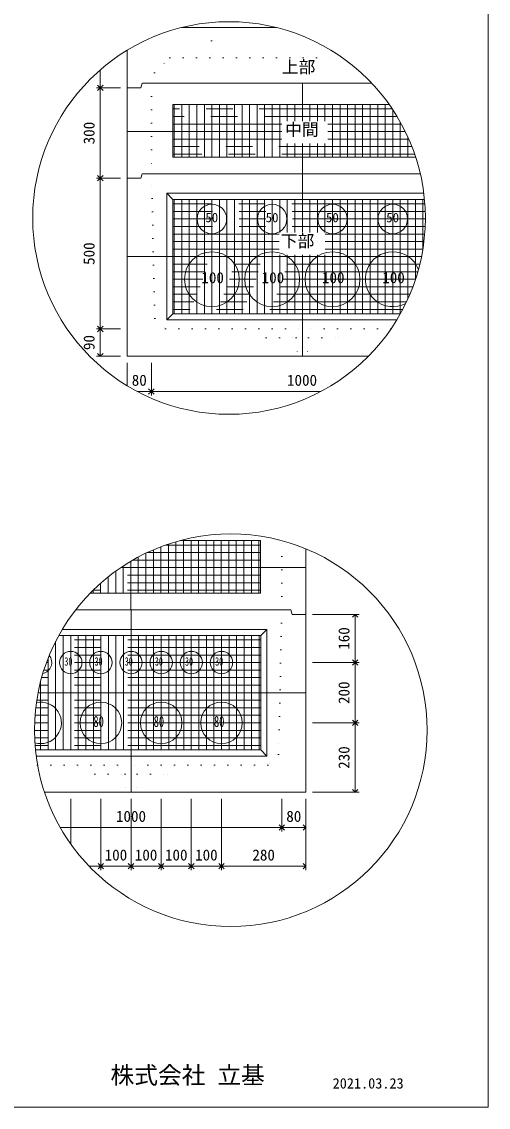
# Model space of a CAD drawing. Units: millimetres, scale not verified. Extents: x -4890 to 18497, y -2288 to 2288.
# Drawn here: x -2944 to -1830, y -1987 to 607 of the extents above; entities that cross this region are included whole.
import ezdxf
from ezdxf.enums import TextEntityAlignment as Align

# ---------------------------------------------------------------- set-up
doc = ezdxf.new("R2010")
doc.units = ezdxf.units.MM
doc.header["$LTSCALE"] = 10
for name, pattern in [('DASHED1', [1.8, 1.2, -0.6]), ('USER2', [50.8, 31.75, -6.35, 6.35, -6.35]), ('USER5', [3.185, 0.01, -3.175])]:
    doc.linetypes.add(name, pattern=pattern)
for name, color, linetype, lineweight in [('0-2_waku', 7, 'Continuous', 18), ('0-3_gaikei', 7, 'Continuous', 18), ('0-4_kakure', 7, 'DASHED1', 5), ('0-5_sunpou', 7, 'Continuous', 5), ('0-8_hole', 7, 'Continuous', 18), ('0-9_uchigawa', 6, 'Continuous', 18), ('0-E_文字１', 7, 'Continuous', 18), ('0-F_コア部分\u3000寸法補助線3', 150, 'USER2', 18), ('1-0_コア部分\u3000寸法補助線2', 150, 'USER2', 18), ('1-1_コア部分\u3000中心補助線', 1, 'Continuous', 18), ('1-2_コア部分\u3000寸法補助線', 7, 'USER2', 5), ('1-3_uchigawa2', 6, 'USER2', 18)]:
    doc.layers.add(name, color=color, linetype=linetype, lineweight=lineweight)
doc.styles.add('ＭＳ ゴシック', font='')
doc.styles.get('ＭＳ ゴシック').set_extended_font_data('MS Gothic')

# ---------------------------------------------------------------- blocks, each defined once
blk = doc.blocks.new('_Open90')
at = {"layer": '0-5_sunpou'}
blk.add_line((0, 0), (-1, 0), dxfattribs=at)
blk.add_lwpolyline([(-0.5, 0.5), (0, 0), (-0.5, -0.5)], dxfattribs=at)

msp = doc.modelspace()

# ---------------------------------------------------------------- linework, layer by layer
at = {"layer": '0-2_waku'}
for p in [(-1830.01, 2288.44), (-4890.01, -1986.56), (-4890.01, -1986.56), (-4890.01, -1986.56), (-4890.01, -1986.56)]:
    msp.add_line(p, (-1830.01, -1986.56), dxfattribs=at)
at = {"layer": '0-3_gaikei'}
for p, q in [((-2562.75, 592.8), (-2508.71, 592.8)), ((-2562.75, 592.8), (-2508.71, 592.8)), ((-2562.75, 592.8), (-2508.71, 592.8)), ((-2335.65, 592.8), (-2562.75, 592.8)), ((-2562.71, 592.8), (-2335.65, 592.8)), ((-2562.71, 592.8), (-2335.65, 592.8)), ((-2692.31, 448.8), (-2692.31, 538.81)), ((-2692.31, 448.8), (-2692.31, -192)), ((-2659.91, 448.8), (-2692.31, 448.8)), ((-2659.91, 448.8), (-2692.31, 448.8)), ((-2656.31, 459.6), (-2659.91, 448.8)), ((-2274.09, 459.6), (-2655.69, 459.6)), ((-2108.11, 459.6), (-2274.71, 459.6)), ((-2656.31, 243.6), (-2659.91, 232.8)), ((-2274.09, 243.6), (-2655.69, 243.6)), ((-1992.4, 243.6), (-2274.71, 243.6)), ((-2659.91, 232.8), (-2692.31, 232.8)), ((-2659.91, 232.8), (-2692.31, 232.8)), ((-2692.31, -192), (-2116, -192)), ((-2692.31, -192), (-2116, -192)), ((-2692.31, -192), (-2116, -192)), ((-2265.61, -1010.59), (-2265.61, -652.64)), ((-2301.61, -798.19), (-2298.01, -808.99)), ((-2265.61, -808.99), (-2298.01, -808.99))]:
    msp.add_line(p, q, dxfattribs=at)
for points in [[(-2301.61, -798.19), (-2683.21, -798.19), (-2815.27, -798.19)], [(-2889.92, -1233.79), (-2265.61, -1233.79), (-2265.61, -808.99)], [(-2880.77, -1233.79), (-2265.61, -1233.79), (-2265.61, -808.99)]]:
    msp.add_lwpolyline(points, dxfattribs=at)
at = {"layer": '0-4_kakure', "linetype": 'USER5', "lineweight": 18}
for p, q in [((-2490.71, 592.8), (-2490.71, 604.91)), ((-2490.71, 592.8), (-2490.71, 520.8)), ((-2626.89, 484.8), (-2590.89, 520.8)), ((-2590.89, 520.8), (-2178.62, 520.8)), ((-2626.89, 484.8), (-2634.09, 459.6)), ((-2634.09, 459.6), (-2634.09, 243.6)), ((-2626.66, -102), (-2634.09, 243.6)), ((-2626.66, -102), (-2600.91, -127.2)), ((-2600.91, -127.2), (-2274.09, -127.2)), ((-2360.49, -148.8), (-2382.09, -127.2)), ((-2062.45, -127.2), (-2274.09, -127.2)), ((-2187.69, -148.8), (-2166.09, -127.2)), ((-2360.49, -148.8), (-2288.49, -148.8)), ((-2288.49, -148.8), (-2285.61, -192)), ((-2259.69, -148.8), (-2262.57, -192)), ((-2259.69, -148.8), (-2187.69, -148.8)), ((-2323.2, -798.19), (-2323.2, -633.06)), ((-2323.2, -798.19), (-2330.64, -1143.79)), ((-2330.64, -1143.79), (-2356.38, -1168.99)), ((-2906.44, -1168.99), (-2683.2, -1168.99)), ((-2769.6, -1190.59), (-2791.2, -1168.99)), ((-2769.6, -1190.59), (-2697.6, -1190.59)), ((-2697.6, -1190.59), (-2694.72, -1233.79)), ((-2356.38, -1168.99), (-2683.2, -1168.99)), ((-2668.8, -1190.59), (-2671.68, -1233.79)), ((-2668.8, -1190.59), (-2596.8, -1190.59)), ((-2596.8, -1190.59), (-2575.2, -1168.99))]:
    msp.add_line(p, q, dxfattribs=at)
at = {"layer": '0-5_sunpou', "color": 150, "lineweight": 18}
for p, q in [((-2756.62, 491.91), (-2756.62, 461.76)), ((-2708.15, 448.8), (-2765.98, 448.8)), ((-2723.99, 448.8), (-2765.98, 448.8)), ((-2756.62, 435.84), (-2756.62, 245.76)), ((-2708.15, 232.8), (-2765.98, 232.8)), ((-2708.15, 232.8), (-2765.98, 232.8)), ((-2756.62, 219.84), (-2756.62, -114.24)), ((-2708.15, -127.2), (-2765.98, -127.2)), ((-2723.99, -127.2), (-2765.98, -127.2)), ((-2756.62, -140.16), (-2756.62, -179.04)), ((-2708.15, -192), (-2765.98, -192)), ((-2692.31, -207.84), (-2692.31, -263.06)), ((-2634.71, -207.84), (-2634.71, -285.91)), ((-2634.71, -207.84), (-2634.71, -285.91)), ((-2668.52, -276.55), (-2647.67, -276.55)), ((-2621.75, -276.55), (-2229.88, -276.55)), ((-2249.77, -808.99), (-2138.45, -808.99)), ((-2147.81, -821.95), (-2147.81, -911.23)), ((-2249.77, -924.19), (-2138.45, -924.19)), ((-2249.77, -924.19), (-2138.45, -924.19)), ((-2147.81, -937.15), (-2147.81, -1055.23)), ((-2249.77, -1068.19), (-2138.45, -1068.19)), ((-2249.77, -1068.19), (-2138.45, -1068.19)), ((-2147.81, -1081.15), (-2147.81, -1220.83)), ((-2249.77, -1233.79), (-2138.45, -1233.79)), ((-2827.2, -1249.63), (-2827.2, -1357.43)), ((-2755.2, -1249.63), (-2755.2, -1420.09)), ((-2755.2, -1249.63), (-2755.2, -1420.09)), ((-2683.2, -1249.63), (-2683.2, -1420.09)), ((-2683.2, -1249.63), (-2683.2, -1420.09)), ((-2611.2, -1249.63), (-2611.2, -1420.09)), ((-2611.2, -1249.63), (-2611.2, -1420.09)), ((-2539.2, -1249.63), (-2539.2, -1420.09)), ((-2539.2, -1249.63), (-2539.2, -1420.09)), ((-2467.2, -1249.63), (-2467.2, -1420.09)), ((-2467.2, -1249.63), (-2467.2, -1420.09)), ((-2323.21, -1249.63), (-2323.21, -1327.69)), ((-2323.21, -1249.63), (-2323.21, -1327.69)), ((-2265.61, -1249.63), (-2265.61, -1327.69)), ((-2265.61, -1249.63), (-2265.61, -1420.09)), ((-2852.17, -1318.33), (-2336.17, -1318.33)), ((-2310.25, -1318.33), (-2278.57, -1318.33)), ((-2783.07, -1410.73), (-2768.16, -1410.73)), ((-2742.24, -1410.73), (-2696.16, -1410.73)), ((-2670.24, -1410.73), (-2624.16, -1410.73)), ((-2598.24, -1410.73), (-2552.16, -1410.73)), ((-2526.24, -1410.73), (-2480.16, -1410.73)), ((-2454.24, -1410.73), (-2278.57, -1410.73))]:
    msp.add_line(p, q, dxfattribs=at)
for centre in [(-2449.2, 137.87), (-2445, -1085.84)]:
    msp.add_circle(centre, 468.88, dxfattribs=at)
at = {"layer": '0-8_hole'}
for centre, radius in [((-2490.09, 135.6), 35.28), ((-2346.09, 135.6), 35.28), ((-2202.09, 135.6), 35.28), ((-2058.09, 135.6), 35.28), ((-2490.09, -8.4), 65.52), ((-2346.09, -8.4), 65.52), ((-2202.09, -8.4), 65.52), ((-2827.2, -924.19), 26.64), ((-2755.2, -924.19), 26.64), ((-2683.2, -924.19), 26.64), ((-2611.2, -924.19), 26.64), ((-2539.2, -924.19), 26.64), ((-2467.2, -924.19), 26.64), ((-2755.2, -1068.19), 49.68), ((-2611.2, -1068.19), 49.68), ((-2467.2, -1068.19), 49.68)]:
    msp.add_circle(centre, radius, dxfattribs=at)
for centre, radius, start, end in [((-2058.09, -8.4), 65.52, 20.66629, 298.32089), ((-2899.2, -924.19), 26.64, 281.59033, 39.2294), ((-2899.2, -1068.19), 49.68, 253.99064, 101.55918)]:
    msp.add_arc(centre, radius, start, end, dxfattribs=at)
at = {"layer": '0-9_uchigawa'}
for p, q in [((-2598.09, 196.8), (-2583.69, 182.4)), ((-2598.09, -105.6), (-2598.09, 196.8)), ((-2583.69, 182.4), (-2274.09, 182.4)), ((-2583.69, -91.2), (-2583.69, 182.4)), ((-2274.09, 182.4), (-1982.44, 182.4)), ((-2598.09, -105.6), (-2583.69, -91.2)), ((-2583.69, -91.2), (-2040.1, -91.2)), ((-2598.09, -105.6), (-2048.5, -105.6)), ((-2359.2, -1147.39), (-2359.2, -844.99)), ((-2373.6, -1132.99), (-2373.6, -859.39)), ((-2911.5, -1132.99), (-2373.6, -1132.99)), ((-2359.2, -1147.39), (-2373.6, -1132.99)), ((-2909.81, -1147.39), (-2359.2, -1147.39))]:
    msp.add_line(p, q, dxfattribs=at)
for points in [[(-2598.09, 196.8), (-2274.09, 196.8), (-1984.04, 196.8)], [(-2855.56, -859.39), (-2683.2, -859.39), (-2373.6, -859.39), (-2359.2, -844.99)], [(-2847.29, -844.99), (-2683.2, -844.99), (-2359.2, -844.99)]]:
    msp.add_lwpolyline(points, dxfattribs=at)
at = {"layer": '0-F_コア部分\u3000寸法補助線3'}
for p, q in [((-2580.09, 283.2), (-2580.09, 409.2)), ((-2544.09, 283.2), (-2544.09, 409.2)), ((-2508.09, 283.2), (-2508.09, 409.2)), ((-2472.09, 283.2), (-2472.09, 409.2)), ((-2436.09, 283.2), (-2436.09, 409.2)), ((-2400.09, 283.2), (-2400.09, 409.2)), ((-2364.09, 283.2), (-2364.09, 409.2)), ((-2328.09, 283.2), (-2328.09, 409.2)), ((-2292.09, 369.42), (-2292.09, 409.2)), ((-2256.09, 369.42), (-2256.09, 409.2)), ((-2220.09, 369.42), (-2220.09, 409.2)), ((-2184.09, 283.2), (-2184.09, 409.2)), ((-2148.09, 283.2), (-2148.09, 409.2)), ((-2112.09, 283.2), (-2112.09, 409.2)), ((-2076.09, 283.2), (-2076.09, 409.2)), ((-2040.09, 283.2), (-2040.09, 366.95)), ((-2323.09, 362.4), (-2583.69, 362.4)), ((-2037.58, 362.4), (-2212.93, 362.4)), ((-2323.09, 326.4), (-2583.69, 326.4)), ((-2292.09, 283.2), (-2292.09, 315.52)), ((-2256.09, 283.2), (-2256.09, 315.52)), ((-2220.09, 283.2), (-2220.09, 315.52)), ((-2019.89, 326.4), (-2212.93, 326.4)), ((-2004.09, 283.2), (-2004.09, 285.26)), ((-2580.09, -91.2), (-2580.09, 182.4)), ((-2544.09, -91.2), (-2544.09, 182.4)), ((-2508.09, -91.2), (-2508.09, 182.4)), ((-2472.09, -91.2), (-2472.09, 182.4)), ((-2436.09, -91.2), (-2436.09, 182.4)), ((-2400.09, -91.2), (-2400.09, 182.4)), ((-2364.09, -91.2), (-2364.09, 182.4)), ((-2328.09, 103.62), (-2328.09, 182.4)), ((-2292.09, 103.62), (-2292.09, 182.4)), ((-2256.09, 103.62), (-2256.09, 182.4)), ((-2220.09, 103.62), (-2220.09, 182.4)), ((-2184.09, -91.2), (-2184.09, 182.4)), ((-2148.09, -91.2), (-2148.09, 182.4)), ((-2112.09, -91.2), (-2112.09, 182.4)), ((-2076.09, -91.2), (-2076.09, 182.4)), ((-2040.09, -91.2), (-2040.09, 182.4)), ((-2004.09, -9.51), (-2004.09, 182.4)), ((-1981.54, 171.6), (-2583.69, 171.6)), ((-1980.33, 135.6), (-2583.69, 135.6)), ((-2329.72, 99.6), (-2583.69, 99.6)), ((-1981.89, 99.6), (-2219.55, 99.6)), ((-2329.72, 63.6), (-2583.69, 63.6)), ((-1986.25, 63.6), (-2219.55, 63.6)), ((-1993.48, 27.6), (-2583.69, 27.6)), ((-2328.09, -91.2), (-2328.09, 49.72)), ((-2292.09, -91.2), (-2292.09, 49.72)), ((-2256.09, -91.2), (-2256.09, 49.72)), ((-2220.09, -91.2), (-2220.09, 49.72)), ((-2003.73, -8.4), (-2583.69, -8.4)), ((-2017.21, -44.4), (-2583.69, -44.4)), ((-2034.23, -80.4), (-2583.69, -80.4)), ((-2593.82, -758.59), (-2593.82, -641.21)), ((-2557.82, -758.59), (-2557.82, -632.59)), ((-2521.82, -758.59), (-2521.82, -632.59)), ((-2485.82, -758.59), (-2485.82, -632.59)), ((-2449.82, -758.59), (-2449.82, -632.59)), ((-2413.82, -758.59), (-2413.82, -632.59)), ((-2377.82, -758.59), (-2377.82, -632.59)), ((-2665.82, -758.59), (-2665.82, -672.22)), ((-2629.82, -758.59), (-2629.82, -654.93)), ((-2701.82, -758.59), (-2701.82, -693.56)), ((-2374.22, -679.39), (-2678.76, -679.39)), ((-2737.82, -758.59), (-2737.82, -719.64)), ((-2374.22, -715.39), (-2732.42, -715.39)), ((-2773.82, -758.59), (-2773.82, -751.59)), ((-2373.6, -870.19), (-2861.34, -870.19)), ((-2845.2, -1132.99), (-2845.2, -859.39)), ((-2809.2, -1132.99), (-2809.2, -859.39)), ((-2773.2, -1132.99), (-2773.2, -859.39)), ((-2737.2, -1132.99), (-2737.2, -859.39)), ((-2701.2, -1132.99), (-2701.2, -859.39)), ((-2665.2, -1132.99), (-2665.2, -859.39)), ((-2629.2, -1132.99), (-2629.2, -859.39)), ((-2593.2, -1132.99), (-2593.2, -859.39)), ((-2557.2, -1132.99), (-2557.2, -859.39)), ((-2521.2, -1132.99), (-2521.2, -859.39)), ((-2485.2, -1132.99), (-2485.2, -859.39)), ((-2449.2, -1132.99), (-2449.2, -859.39)), ((-2413.2, -1132.99), (-2413.2, -859.39)), ((-2377.2, -1132.99), (-2377.2, -859.39)), ((-2373.6, -906.19), (-2878.09, -906.19)), ((-2881.2, -1132.99), (-2881.2, -913.89)), ((-2373.6, -942.19), (-2891.33, -942.19)), ((-2373.6, -978.19), (-2901.35, -978.19)), ((-2373.6, -1014.19), (-2908.37, -1014.19)), ((-2373.6, -1050.19), (-2912.52, -1050.19)), ((-2373.6, -1086.19), (-2913.87, -1086.19)), ((-2373.6, -1122.19), (-2912.46, -1122.19))]:
    msp.add_line(p, q, dxfattribs=at)
at = {"layer": '1-0_コア部分\u3000寸法補助線2'}
for p, q in [((-2562.09, 283.2), (-2562.09, 409.2)), ((-2526.09, 283.2), (-2526.09, 409.2)), ((-2490.09, 283.2), (-2490.09, 409.2)), ((-2454.09, 283.2), (-2454.09, 409.2)), ((-2382.09, 283.2), (-2382.09, 409.2)), ((-2310.09, 369.42), (-2310.09, 409.2)), ((-2238.09, 369.42), (-2238.09, 409.2)), ((-2166.09, 283.2), (-2166.09, 409.2)), ((-2094.09, 283.2), (-2094.09, 409.2)), ((-2047.92, 380.4), (-2583.69, 380.4)), ((-2310.09, 283.2), (-2310.09, 315.52)), ((-2238.09, 283.2), (-2238.09, 315.52)), ((-2022.09, 283.2), (-2022.09, 331.32)), ((-2012.43, 308.4), (-2583.69, 308.4)), ((-2526.09, -91.2), (-2526.09, 182.4)), ((-2490.09, -91.2), (-2490.09, 182.4)), ((-2454.09, -91.2), (-2454.09, 182.4)), ((-2382.09, -91.2), (-2382.09, 182.4)), ((-2310.09, 103.62), (-2310.09, 182.4)), ((-2238.09, 103.62), (-2238.09, 182.4)), ((-2166.09, -91.2), (-2166.09, 182.4)), ((-2094.09, -91.2), (-2094.09, 182.4)), ((-2022.09, -55.57), (-2022.09, 182.4)), ((-1980.59, 153.6), (-2583.69, 153.6)), ((-2329.72, 81.6), (-2583.69, 81.6)), ((-1983.72, 81.6), (-2219.55, 81.6)), ((-2310.09, -91.2), (-2310.09, 49.72)), ((-2238.09, -91.2), (-2238.09, 49.72)), ((-1998.22, 9.6), (-2583.69, 9.6)), ((-2025.25, -62.4), (-2583.69, -62.4)), ((-2575.82, -758.59), (-2575.82, -635.59)), ((-2503.82, -758.59), (-2503.82, -632.59)), ((-2431.82, -758.59), (-2431.82, -632.59)), ((-2647.82, -758.59), (-2647.82, -663.1)), ((-2374.22, -661.39), (-2644.22, -661.39)), ((-2719.82, -758.59), (-2719.82, -705.95)), ((-2374.22, -733.39), (-2754.23, -733.39)), ((-2863.2, -1132.99), (-2863.2, -873.83)), ((-2791.2, -1132.99), (-2791.2, -859.39)), ((-2719.2, -1132.99), (-2719.2, -859.39)), ((-2647.2, -1132.99), (-2647.2, -859.39)), ((-2575.2, -1132.99), (-2575.2, -859.39)), ((-2503.2, -1132.99), (-2503.2, -859.39)), ((-2431.2, -1132.99), (-2431.2, -859.39)), ((-2373.6, -888.19), (-2870.18, -888.19)), ((-2899.2, -1132.99), (-2899.2, -969.48)), ((-2373.6, -960.19), (-2896.72, -960.19)), ((-2373.6, -1032.19), (-2910.79, -1032.19)), ((-2373.6, -1104.19), (-2913.51, -1104.19))]:
    msp.add_line(p, q, dxfattribs=at)
at = {"layer": '1-1_コア部分\u3000中心補助線'}
for p, q in [((-2274.09, 369.42), (-2274.09, 459.6)), ((-2323.09, 344.4), (-2692.31, 344.4)), ((-2028.26, 344.4), (-2212.93, 344.4)), ((-2274.09, 243.6), (-2274.09, 315.52)), ((-2274.09, 103.62), (-2274.09, 243.6)), ((-2691.69, 45.6), (-1989.5, 45.6)), ((-2274.09, -192), (-2274.09, 49.72)), ((-2266.83, -697.39), (-2707.59, -697.39)), ((-2683.82, -798.19), (-2683.82, -682.35)), ((-2683.2, -1233.79), (-2683.2, -798.19)), ((-2905.22, -996.19), (-2265.6, -996.19))]:
    msp.add_line(p, q, dxfattribs=at)
at = {"layer": '1-2_コア部分\u3000寸法補助線'}
for p, q in [((-2059.36, 398.4), (-2583.69, 398.4)), ((-2562.09, 283.2), (-2562.09, 409.2)), ((-2490.09, 283.2), (-2490.09, 409.2)), ((-2418.09, 283.2), (-2418.09, 409.2)), ((-2346.09, 283.2), (-2346.09, 409.2)), ((-2202.09, 283.2), (-2202.09, 409.2)), ((-2130.09, 283.2), (-2130.09, 409.2)), ((-2058.09, 283.2), (-2058.09, 396.48)), ((-2005.83, 290.4), (-2583.69, 290.4)), ((-2562.09, -91.2), (-2562.09, 182.4)), ((-2490.09, -91.2), (-2490.09, 182.4)), ((-2418.09, -91.2), (-2418.09, 182.4)), ((-2346.09, -91.2), (-2346.09, 182.4)), ((-2202.09, -91.2), (-2202.09, 182.4)), ((-2130.09, -91.2), (-2130.09, 182.4)), ((-2058.09, -91.2), (-2058.09, 182.4)), ((-1986.09, 64.56), (-1986.09, 182.4)), ((-1980.77, 117.6), (-2583.69, 117.6)), ((-2010.05, -26.4), (-2583.69, -26.4)), ((-2611.82, -758.59), (-2611.82, -647.65)), ((-2374.22, -643.39), (-2600.19, -643.39)), ((-2539.82, -758.59), (-2539.82, -632.59)), ((-2467.82, -758.59), (-2467.82, -632.59)), ((-2395.82, -758.59), (-2395.82, -632.59)), ((-2374.22, -751.39), (-2773.61, -751.39)), ((-2755.82, -758.59), (-2755.82, -734.79)), ((-2827.2, -1132.99), (-2827.2, -859.39)), ((-2755.2, -1132.99), (-2755.2, -859.39)), ((-2611.2, -1132.99), (-2611.2, -859.39)), ((-2539.2, -1132.99), (-2539.2, -859.39)), ((-2467.2, -1132.99), (-2467.2, -859.39)), ((-2395.2, -1132.99), (-2395.2, -859.39)), ((-2373.6, -924.19), (-2885.13, -924.19)), ((-2899.2, -1132.99), (-2899.2, -969.48)), ((-2373.6, -1068.19), (-2913.54, -1068.19))]:
    msp.add_line(p, q, dxfattribs=at)
at = {"layer": '1-3_uchigawa2'}
for p, q in [((-2583.69, 409.2), (-2274.09, 409.2)), ((-2583.69, 409.2), (-2583.69, 283.2)), ((-2066.8, 409.2), (-2274.09, 409.2)), ((-2583.69, 283.2), (-2274.09, 283.2)), ((-2003.41, 283.2), (-2274.09, 283.2)), ((-2374.22, -632.59), (-2565.04, -632.59)), ((-2374.22, -632.59), (-2374.22, -758.59)), ((-2780.78, -758.59), (-2683.82, -758.59)), ((-2374.22, -758.59), (-2683.82, -758.59))]:
    msp.add_line(p, q, dxfattribs=at)

# ---------------------------------------------------------------- block references
at = {"layer": '0-5_sunpou', "xscale": 12.96, "yscale": 12.96}
for p, rotation in [((-2756.62, 448.8), 270), ((-2756.62, 448.8), 90), ((-2756.62, 232.8), 270), ((-2756.62, 232.8), 90), ((-2756.62, -127.2), 270), ((-2756.62, -127.2), 90), ((-2756.62, -192), 270), ((-2634.71, -276.55), 180), ((-2147.81, -808.99), 90), ((-2147.81, -924.19), 270), ((-2147.81, -924.19), 90), ((-2147.81, -1068.19), 270), ((-2147.81, -1068.19), 90), ((-2147.81, -1233.79), 270), ((-2323.21, -1318.33), 180), ((-2755.2, -1410.73), 180), ((-2683.2, -1410.73), 180), ((-2611.2, -1410.73), 180), ((-2539.2, -1410.73), 180), ((-2467.2, -1410.73), 180)]:
    msp.add_blockref('_Open90', p, dxfattribs=dict(at, rotation=rotation))
for p in [(-2634.71, -276.55), (-2323.21, -1318.33), (-2265.61, -1318.33), (-2755.2, -1410.73), (-2683.2, -1410.73), (-2611.2, -1410.73), (-2539.2, -1410.73), (-2467.2, -1410.73), (-2265.61, -1410.73)]:
    msp.add_blockref('_Open90', p, dxfattribs=at)

# ---------------------------------------------------------------- texts
at = {"layer": '0-5_sunpou', "style": 'ＭＳ ゴシック'}
for s, p in [('300', (-2762.38, 313.8)), ('500', (-2762.38, 25.8)), ('90', (-2762.38, -177.6)), ('160', (-2153.57, -893.59)), ('200', (-2153.57, -1023.19)), ('230', (-2153.57, -1177.99))]:
    msp.add_text(s, height=26.39, rotation=90, dxfattribs=at).set_placement(p, align=Align.BOTTOM_LEFT)
for s, p in [('80', (-2681.51, -270.79)), ('1000', (-2310.71, -270.79)), ('1000', (-2719.21, -1312.57)), ('80', (-2312.41, -1312.57)), ('100', (-2746.2, -1404.97)), ('100', (-2674.2, -1404.97)), ('100', (-2602.2, -1404.97)), ('100', (-2530.2, -1404.97)), ('280', (-2393.4, -1404.97))]:
    msp.add_text(s, height=26.39, dxfattribs=at).set_placement(p, align=Align.BOTTOM_LEFT)
at = {"layer": '0-E_文字１', "style": 'ＭＳ ゴシック'}
for s, height, p in [('上部', 29.33, (-2322.9, 475.16)), ('中間', 29.33, (-2315.18, 325.69)), ('50', 22.43, (-2505.64, 120.95)), ('50', 22.43, (-2361.64, 120.95)), ('50', 22.43, (-2217.64, 120.95)), ('50', 22.43, (-2073.64, 120.95)), ('下部', 29.33, (-2325.41, 59.44)), ('100', 26.39, (-2515.25, -25.81)), ('100', 26.39, (-2371.25, -25.81)), ('100', 26.39, (-2227.25, -25.81)), ('100', 26.39, (-2083.25, -25.81)), ('株式会社 立基', 41.57, (-2732.23, -1943.08)), ('2021.03.23', 24.94, (-2201.72, -1949.29))]:
    msp.add_text(s, height=height, dxfattribs=at).set_placement(p, align=Align.BOTTOM_LEFT)
at = {"layer": '0-E_文字１', "style": 'ＭＳ ゴシック', "width": 0.7}
for s, height, p in [('30', 20.19, (-2842.33, -937.54)), ('30', 20.19, (-2770.33, -937.54)), ('30', 20.19, (-2698.33, -937.54)), ('30', 20.19, (-2626.33, -937.54)), ('30', 20.19, (-2554.33, -937.54)), ('30', 20.19, (-2482.33, -937.54)), ('80', 26.39, (-2773.25, -1085.97)), ('80', 26.39, (-2629.25, -1085.97)), ('80', 26.39, (-2485.25, -1085.97))]:
    msp.add_text(s, height=height, dxfattribs=at).set_placement(p, align=Align.BOTTOM_LEFT)

doc.saveas('drawing.dxf')
